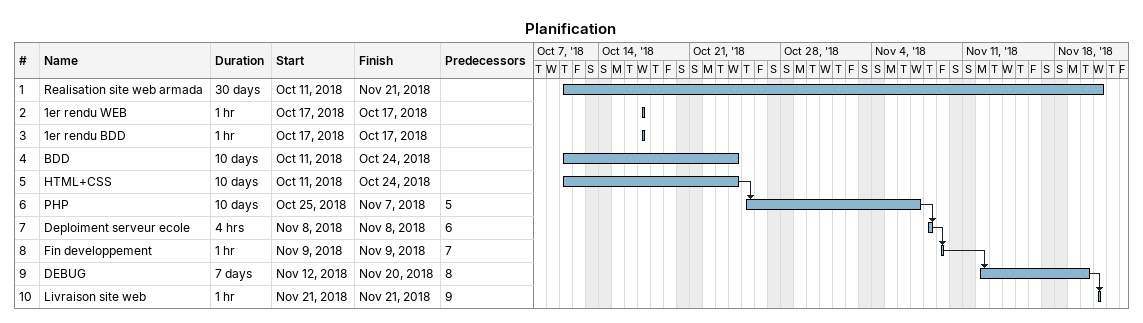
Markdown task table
Planification

| ID | Task | Duration | Start | Finish | Predecessors |
|---|---|---|---|---|---|
| 1 | Realisation site web armada | 30d | 2018-10-11 | 2018-11-21 |  |
| 2 | 1er rendu WEB | 1h | 2018-10-17 | 2018-10-17 |  |
| 3 | 1er rendu BDD | 1h | 2018-10-17 | 2018-10-17 |  |
| 4 | BDD | 10d | 2018-10-11 | 2018-10-24 |  |
| 5 | HTML+CSS | 10d | 2018-10-11 | 2018-10-24 |  |
| 6 | PHP | 10d | 2018-10-25 | 2018-11-07 | 5 |
| 7 | Deploiment serveur ecole | 4h | 2018-11-08 | 2018-11-08 | 6 |
| 8 | Fin developpement | 1h | 2018-11-09 | 2018-11-09 | 7 |
| 9 | DEBUG | 7d | 2018-11-12 | 2018-11-20 | 8 |
| 10 | Livraison site web | 1h | 2018-11-21 | 2018-11-21 | 9 |
